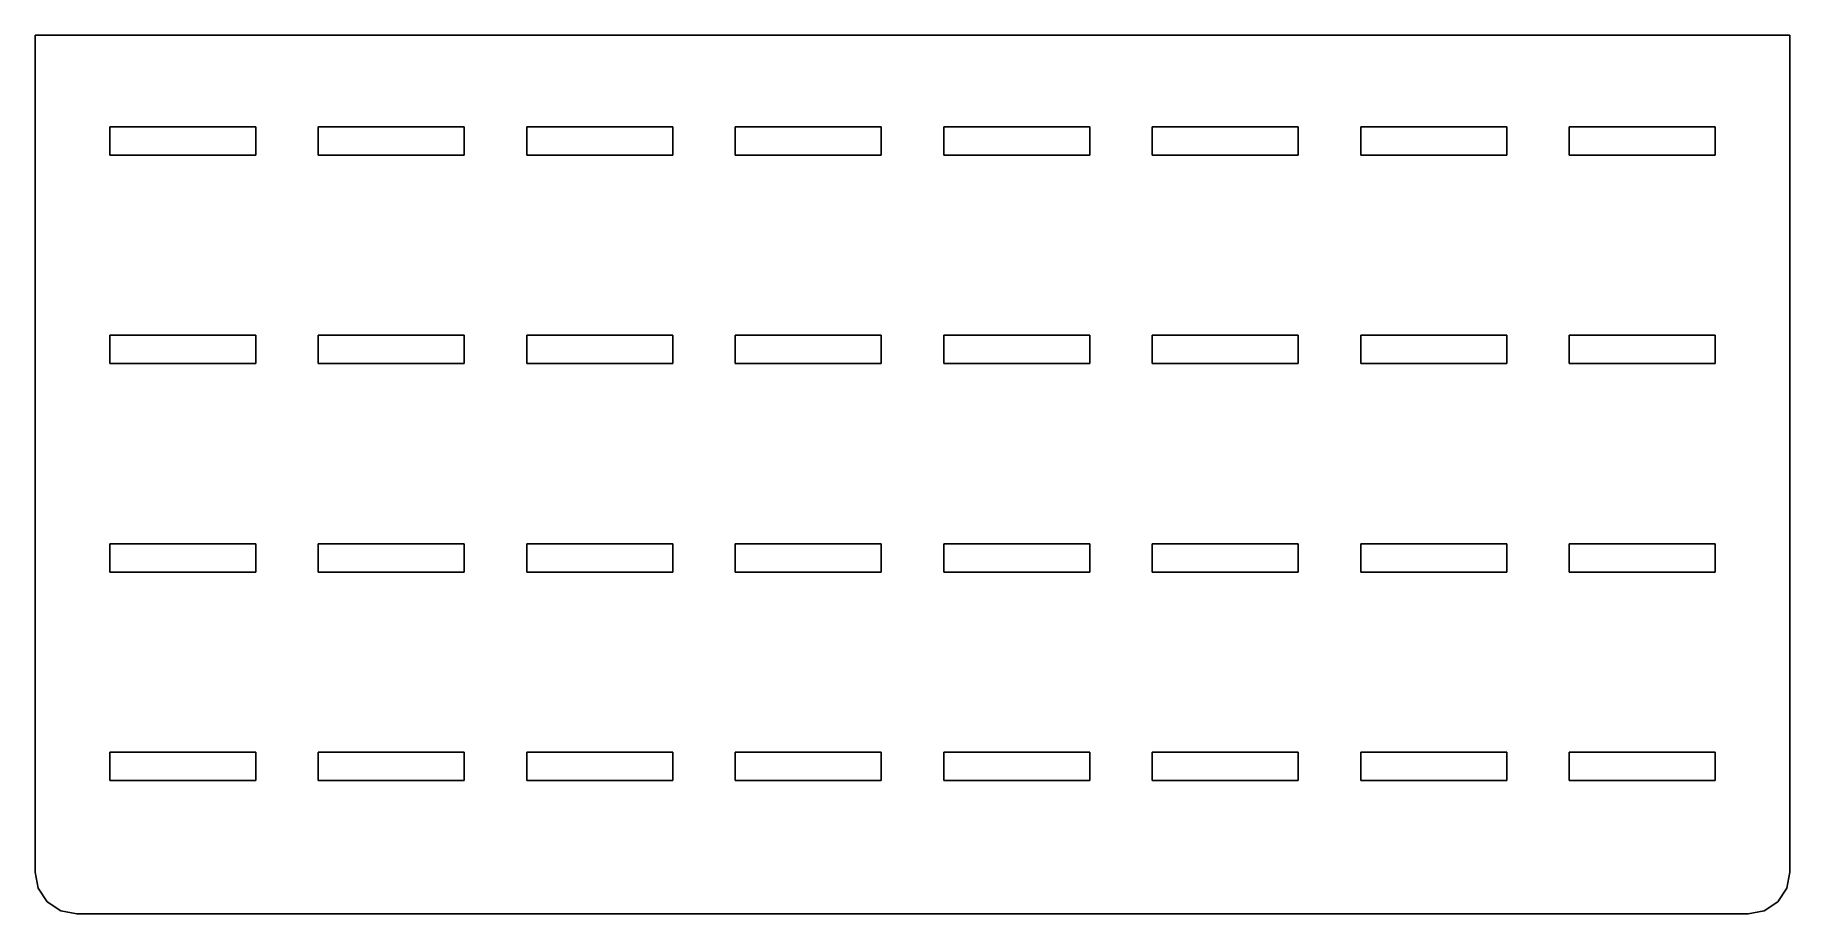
# Model space of a CAD drawing. Header units: metres. Extents: x 0 to 210, y 0 to 105.
import ezdxf

# ---------------------------------------------------------------- set-up
doc = ezdxf.new("R2010")
doc.units = ezdxf.units.M

msp = doc.modelspace()

# ---------------------------------------------------------------- linework, layer by layer
for p, q in [((210.2, 105.2), (-0.199997, 105.2)), ((-0.199997, 105.2), (-0.199997, 4.79999)), ((210.2, 4.79999), (210.2, 105.2)), ((8.75, 90.8), (8.75, 94.2)), ((8.75, 94.2), (26.25, 94.2)), ((26.25, 94.2), (26.25, 90.8)), ((33.75, 90.8), (33.75, 94.2)), ((33.75, 94.2), (51.25, 94.2)), ((51.25, 94.2), (51.25, 90.8)), ((58.75, 90.8), (58.75, 94.2)), ((58.75, 94.2), (76.25, 94.2)), ((76.25, 94.2), (76.25, 90.8)), ((83.75, 90.8), (83.75, 94.2)), ((83.75, 94.2), (101.25, 94.2)), ((101.25, 94.2), (101.25, 90.8)), ((108.75, 90.8), (108.75, 94.2)), ((108.75, 94.2), (126.25, 94.2)), ((126.25, 94.2), (126.25, 90.8)), ((133.75, 90.8), (133.75, 94.2)), ((133.75, 94.2), (151.25, 94.2)), ((151.25, 94.2), (151.25, 90.8)), ((158.75, 90.8), (158.75, 94.2)), ((158.75, 94.2), (176.25, 94.2)), ((176.25, 94.2), (176.25, 90.8)), ((183.75, 90.8), (183.75, 94.2)), ((183.75, 94.2), (201.25, 94.2)), ((201.25, 94.2), (201.25, 90.8)), ((26.25, 90.8), (8.75, 90.8)), ((51.25, 90.8), (33.75, 90.8)), ((76.25, 90.8), (58.75, 90.8)), ((101.25, 90.8), (83.75, 90.8)), ((126.25, 90.8), (108.75, 90.8)), ((151.25, 90.8), (133.75, 90.8)), ((176.25, 90.8), (158.75, 90.8)), ((201.25, 90.8), (183.75, 90.8)), ((8.75, 65.8), (8.75, 69.2)), ((8.75, 69.2), (26.25, 69.2)), ((26.25, 69.2), (26.25, 65.8)), ((33.75, 65.8), (33.75, 69.2)), ((33.75, 69.2), (51.25, 69.2)), ((51.25, 69.2), (51.25, 65.8)), ((58.75, 65.8), (58.75, 69.2)), ((58.75, 69.2), (76.25, 69.2)), ((76.25, 69.2), (76.25, 65.8)), ((83.75, 65.8), (83.75, 69.2)), ((83.75, 69.2), (101.25, 69.2)), ((101.25, 69.2), (101.25, 65.8)), ((108.75, 65.8), (108.75, 69.2)), ((108.75, 69.2), (126.25, 69.2)), ((126.25, 69.2), (126.25, 65.8)), ((133.75, 65.8), (133.75, 69.2)), ((133.75, 69.2), (151.25, 69.2)), ((151.25, 69.2), (151.25, 65.8)), ((158.75, 65.8), (158.75, 69.2)), ((158.75, 69.2), (176.25, 69.2)), ((176.25, 69.2), (176.25, 65.8)), ((183.75, 65.8), (183.75, 69.2)), ((183.75, 69.2), (201.25, 69.2)), ((201.25, 69.2), (201.25, 65.8)), ((26.25, 65.8), (8.75, 65.8)), ((51.25, 65.8), (33.75, 65.8)), ((76.25, 65.8), (58.75, 65.8)), ((101.25, 65.8), (83.75, 65.8)), ((126.25, 65.8), (108.75, 65.8)), ((151.25, 65.8), (133.75, 65.8)), ((176.25, 65.8), (158.75, 65.8)), ((201.25, 65.8), (183.75, 65.8)), ((8.75, 40.8), (8.75, 44.2)), ((8.75, 44.2), (26.25, 44.2)), ((26.25, 44.2), (26.25, 40.8)), ((33.75, 40.8), (33.75, 44.2)), ((33.75, 44.2), (51.25, 44.2)), ((51.25, 44.2), (51.25, 40.8)), ((58.75, 40.8), (58.75, 44.2)), ((58.75, 44.2), (76.25, 44.2)), ((76.25, 44.2), (76.25, 40.8)), ((83.75, 40.8), (83.75, 44.2)), ((83.75, 44.2), (101.25, 44.2)), ((101.25, 44.2), (101.25, 40.8)), ((108.75, 40.8), (108.75, 44.2)), ((108.75, 44.2), (126.25, 44.2)), ((126.25, 44.2), (126.25, 40.8)), ((133.75, 40.8), (133.75, 44.2)), ((133.75, 44.2), (151.25, 44.2)), ((151.25, 44.2), (151.25, 40.8)), ((158.75, 40.8), (158.75, 44.2)), ((158.75, 44.2), (176.25, 44.2)), ((176.25, 44.2), (176.25, 40.8)), ((183.75, 40.8), (183.75, 44.2)), ((183.75, 44.2), (201.25, 44.2)), ((201.25, 44.2), (201.25, 40.8)), ((26.25, 40.8), (8.75, 40.8)), ((51.25, 40.8), (33.75, 40.8)), ((76.25, 40.8), (58.75, 40.8)), ((101.25, 40.8), (83.75, 40.8)), ((126.25, 40.8), (108.75, 40.8)), ((151.25, 40.8), (133.75, 40.8)), ((176.25, 40.8), (158.75, 40.8)), ((201.25, 40.8), (183.75, 40.8)), ((8.75, 15.8), (8.75, 19.2)), ((8.75, 19.2), (26.25, 19.2)), ((26.25, 19.2), (26.25, 15.8)), ((33.75, 15.8), (33.75, 19.2)), ((33.75, 19.2), (51.25, 19.2)), ((51.25, 19.2), (51.25, 15.8)), ((58.75, 15.8), (58.75, 19.2)), ((58.75, 19.2), (76.25, 19.2)), ((76.25, 19.2), (76.25, 15.8)), ((83.75, 15.8), (83.75, 19.2)), ((83.75, 19.2), (101.25, 19.2)), ((101.25, 19.2), (101.25, 15.8)), ((108.75, 15.8), (108.75, 19.2)), ((108.75, 19.2), (126.25, 19.2)), ((126.25, 19.2), (126.25, 15.8)), ((133.75, 15.8), (133.75, 19.2)), ((133.75, 19.2), (151.25, 19.2)), ((151.25, 19.2), (151.25, 15.8)), ((158.75, 15.8), (158.75, 19.2)), ((158.75, 19.2), (176.25, 19.2)), ((176.25, 19.2), (176.25, 15.8)), ((183.75, 15.8), (183.75, 19.2)), ((183.75, 19.2), (201.25, 19.2)), ((201.25, 19.2), (201.25, 15.8)), ((26.25, 15.8), (8.75, 15.8)), ((51.25, 15.8), (33.75, 15.8)), ((76.25, 15.8), (58.75, 15.8)), ((101.25, 15.8), (83.75, 15.8)), ((126.25, 15.8), (108.75, 15.8)), ((151.25, 15.8), (133.75, 15.8)), ((176.25, 15.8), (158.75, 15.8)), ((201.25, 15.8), (183.75, 15.8)), ((-0.199997, 4.79999), (0.180588, 2.88658)), ((209.819, 2.88658), (210.2, 4.79999)), ((0.180588, 2.88658), (1.26447, 1.26447)), ((208.736, 1.26447), (209.819, 2.88658)), ((1.26447, 1.26447), (2.88658, 0.180588)), ((2.88658, 0.180588), (4.79999, -0.199997)), ((205.2, -0.199997), (207.113, 0.180588)), ((207.113, 0.180588), (208.736, 1.26447)), ((4.79999, -0.199997), (205.2, -0.199997))]:
    msp.add_line(p, q)

doc.saveas('drawing.dxf')
